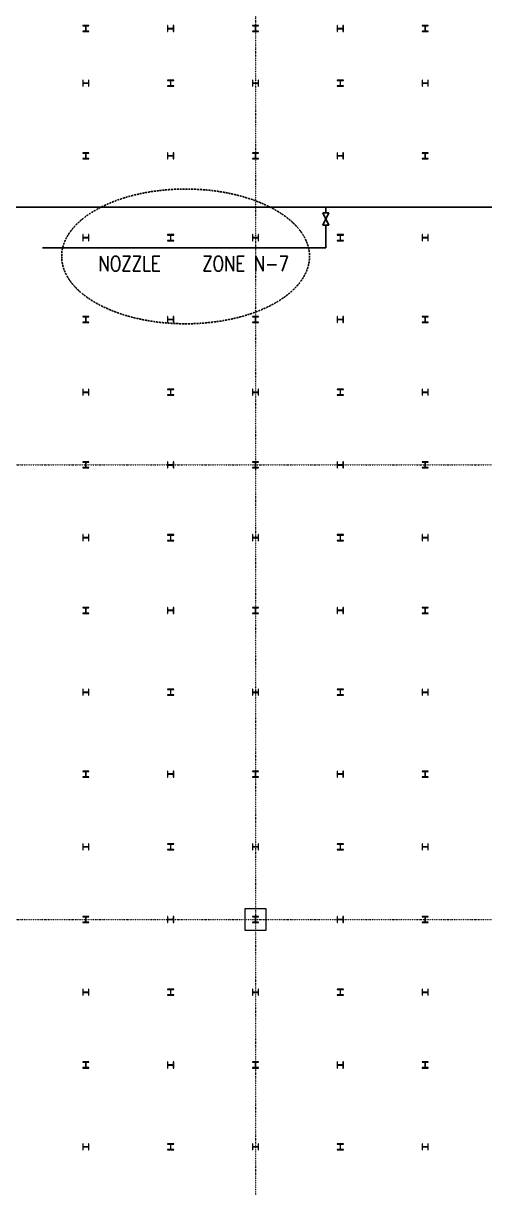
# Model space of a CAD drawing. Extents: x -32000 to 362567, y -29000 to 144214.
# Drawn here: x 111136 to 126365, y 51150 to 89575 of the extents above; entities that cross this region are included whole.
import ezdxf
from ezdxf.enums import TextEntityAlignment as Align

# ---------------------------------------------------------------- set-up
doc = ezdxf.new("R2010")
doc.units = 0
doc.header["$LTSCALE"] = 10
doc.linetypes.add('H12PL25$0$JJP_三點線', pattern=[0.9, 0.3, -0.15, 0, -0.15, 0, -0.15, 0, -0.15])
doc.linetypes.add('XFM1P20-HI FOG-200K$0$HIDDEN', pattern=[9.525, 6.35, -3.175])
for name, color, linetype in [('H12PL25$0$S-COL', 252, 'Continuous'), ('H12PL25$0$S-GRID', 252, 'Continuous'), ('XFM1P20-HI FOG-200K$0$M-CWTR-TEXT', 4, 'Continuous'), ('XFM1P20-HI FOG-200K$0$M-PIPE-CHWR20', 110, 'Continuous'), ('XFM1P20-HI FOG-200K$0$M-PIPE-FITTING', 2, 'Continuous')]:
    doc.layers.add(name, color=color, linetype=linetype)
doc.styles.add('XFM1P20-HI FOG-200K$0$12P7-XCM2P10$0$AA-TXT', font='simplex.shx', dxfattribs={"bigfont": 'china.shx'})

# ---------------------------------------------------------------- blocks, each defined once
blk = doc.blocks.new('H12PL25')
at = {"layer": 'H12PL25$0$S-COL', "lineweight": 0, "flags": 128}
for points in [[(113300, 89299.5), (113300, 89311.5), (113217, 89311.5, -0.41421356), (113204, 89324.5), (113204, 89474.5, -0.41421356), (113217, 89487.5), (113300, 89487.5), (113300, 89499.5), (113100, 89499.5), (113100, 89487.5), (113183, 89487.5, -0.41421356), (113196, 89474.5), (113196, 89324.5, -0.41421356), (113183, 89311.5), (113100, 89311.5), (113100, 89299.5)], [(116100, 89499.5), (116088, 89499.5), (116088, 89416.5, -0.41421356), (116075, 89403.5), (115925, 89403.5, -0.41421356), (115912, 89416.5), (115912, 89499.5), (115900, 89499.5), (115900, 89299.5), (115912, 89299.5), (115912, 89382.5, -0.41421356), (115925, 89395.5), (116075, 89395.5, -0.41421356), (116088, 89382.5), (116088, 89299.5), (116100, 89299.5)], [(118900, 89299.5), (118900, 89311.5), (118817, 89311.5, -0.41421356), (118804, 89324.5), (118804, 89474.5, -0.41421356), (118817, 89487.5), (118900, 89487.5), (118900, 89499.5), (118700, 89499.5), (118700, 89487.5), (118783, 89487.5, -0.41421356), (118796, 89474.5), (118796, 89324.5, -0.41421356), (118783, 89311.5), (118700, 89311.5), (118700, 89299.5)], [(121700, 89499.5), (121688, 89499.5), (121688, 89416.5, -0.41421356), (121675, 89403.5), (121525, 89403.5, -0.41421356), (121512, 89416.5), (121512, 89499.5), (121500, 89499.5), (121500, 89299.5), (121512, 89299.5), (121512, 89382.5, -0.41421356), (121525, 89395.5), (121675, 89395.5, -0.41421356), (121688, 89382.5), (121688, 89299.5), (121700, 89299.5)], [(124500, 89299.5), (124500, 89311.5), (124417, 89311.5, -0.41421356), (124404, 89324.5), (124404, 89474.5, -0.41421356), (124417, 89487.5), (124500, 89487.5), (124500, 89499.5), (124300, 89499.5), (124300, 89487.5), (124383, 89487.5, -0.41421356), (124396, 89474.5), (124396, 89324.5, -0.41421356), (124383, 89311.5), (124300, 89311.5), (124300, 89299.5)], [(113300, 87700), (113288, 87700), (113288, 87617, -0.41421356), (113275, 87604), (113125, 87604, -0.41421356), (113112, 87617), (113112, 87700), (113100, 87700), (113100, 87500), (113112, 87500), (113112, 87583, -0.41421356), (113125, 87596), (113275, 87596, -0.41421356), (113288, 87583), (113288, 87500), (113300, 87500)], [(116100, 87500), (116100, 87512), (116017, 87512, -0.41421356), (116004, 87525), (116004, 87675, -0.41421356), (116017, 87688), (116100, 87688), (116100, 87700), (115900, 87700), (115900, 87688), (115983, 87688, -0.41421356), (115996, 87675), (115996, 87525, -0.41421356), (115983, 87512), (115900, 87512), (115900, 87500)], [(118900, 87700), (118888, 87700), (118888, 87617, -0.41421356), (118875, 87604), (118725, 87604, -0.41421356), (118712, 87617), (118712, 87700), (118700, 87700), (118700, 87500), (118712, 87500), (118712, 87583, -0.41421356), (118725, 87596), (118875, 87596, -0.41421356), (118888, 87583), (118888, 87500), (118900, 87500)], [(121700, 87500), (121700, 87512), (121617, 87512, -0.41421356), (121604, 87525), (121604, 87675, -0.41421356), (121617, 87688), (121700, 87688), (121700, 87700), (121500, 87700), (121500, 87688), (121583, 87688, -0.41421356), (121596, 87675), (121596, 87525, -0.41421356), (121583, 87512), (121500, 87512), (121500, 87500)], [(124500, 87700), (124488, 87700), (124488, 87617, -0.41421356), (124475, 87604), (124325, 87604, -0.41421356), (124312, 87617), (124312, 87700), (124300, 87700), (124300, 87500), (124312, 87500), (124312, 87583, -0.41421356), (124325, 87596), (124475, 87596, -0.41421356), (124488, 87583), (124488, 87500), (124500, 87500)], [(113300, 85100), (113300, 85112), (113217, 85112, -0.41421356), (113204, 85125), (113204, 85275, -0.41421356), (113217, 85288), (113300, 85288), (113300, 85300), (113100, 85300), (113100, 85288), (113183, 85288, -0.41421356), (113196, 85275), (113196, 85125, -0.41421356), (113183, 85112), (113100, 85112), (113100, 85100)], [(116100, 85300), (116088, 85300), (116088, 85217, -0.41421356), (116075, 85204), (115925, 85204, -0.41421356), (115912, 85217), (115912, 85300), (115900, 85300), (115900, 85100), (115912, 85100), (115912, 85183, -0.41421356), (115925, 85196), (116075, 85196, -0.41421356), (116088, 85183), (116088, 85100), (116100, 85100)], [(118900, 85100), (118900, 85112), (118817, 85112, -0.41421356), (118804, 85125), (118804, 85275, -0.41421356), (118817, 85288), (118900, 85288), (118900, 85300), (118700, 85300), (118700, 85288), (118783, 85288, -0.41421356), (118796, 85275), (118796, 85125, -0.41421356), (118783, 85112), (118700, 85112), (118700, 85100)], [(121700, 85300), (121688, 85300), (121688, 85217, -0.41421356), (121675, 85204), (121525, 85204, -0.41421356), (121512, 85217), (121512, 85300), (121500, 85300), (121500, 85100), (121512, 85100), (121512, 85183, -0.41421356), (121525, 85196), (121675, 85196, -0.41421356), (121688, 85183), (121688, 85100), (121700, 85100)], [(124500, 85100), (124500, 85112), (124417, 85112, -0.41421356), (124404, 85125), (124404, 85275, -0.41421356), (124417, 85288), (124500, 85288), (124500, 85300), (124300, 85300), (124300, 85288), (124383, 85288, -0.41421356), (124396, 85275), (124396, 85125, -0.41421356), (124383, 85112), (124300, 85112), (124300, 85100)], [(113300, 82600), (113288, 82600), (113288, 82517, -0.41421356), (113275, 82504), (113125, 82504, -0.41421356), (113112, 82517), (113112, 82600), (113100, 82600), (113100, 82400), (113112, 82400), (113112, 82483, -0.41421356), (113125, 82496), (113275, 82496, -0.41421356), (113288, 82483), (113288, 82400), (113300, 82400)], [(116100, 82400), (116100, 82412), (116017, 82412, -0.41421356), (116004, 82425), (116004, 82575, -0.41421356), (116017, 82588), (116100, 82588), (116100, 82600), (115900, 82600), (115900, 82588), (115983, 82588, -0.41421356), (115996, 82575), (115996, 82425, -0.41421356), (115983, 82412), (115900, 82412), (115900, 82400)], [(118900, 82600), (118888, 82600), (118888, 82517, -0.41421356), (118875, 82504), (118725, 82504, -0.41421356), (118712, 82517), (118712, 82600), (118700, 82600), (118700, 82400), (118712, 82400), (118712, 82483, -0.41421356), (118725, 82496), (118875, 82496, -0.41421356), (118888, 82483), (118888, 82400), (118900, 82400)], [(121700, 82400), (121700, 82412), (121617, 82412, -0.41421356), (121604, 82425), (121604, 82575, -0.41421356), (121617, 82588), (121700, 82588), (121700, 82600), (121500, 82600), (121500, 82588), (121583, 82588, -0.41421356), (121596, 82575), (121596, 82425, -0.41421356), (121583, 82412), (121500, 82412), (121500, 82400)], [(124500, 82600), (124488, 82600), (124488, 82517, -0.41421356), (124475, 82504), (124325, 82504, -0.41421356), (124312, 82517), (124312, 82600), (124300, 82600), (124300, 82400), (124312, 82400), (124312, 82483, -0.41421356), (124325, 82496), (124475, 82496, -0.41421356), (124488, 82483), (124488, 82400), (124500, 82400)], [(113300, 79700), (113300, 79712), (113217, 79712, -0.41421356), (113204, 79725), (113204, 79875, -0.41421356), (113217, 79888), (113300, 79888), (113300, 79900), (113100, 79900), (113100, 79888), (113183, 79888, -0.41421356), (113196, 79875), (113196, 79725, -0.41421356), (113183, 79712), (113100, 79712), (113100, 79700)], [(116100, 79900), (116088, 79900), (116088, 79817, -0.41421356), (116075, 79804), (115925, 79804, -0.41421356), (115912, 79817), (115912, 79900), (115900, 79900), (115900, 79700), (115912, 79700), (115912, 79783, -0.41421356), (115925, 79796), (116075, 79796, -0.41421356), (116088, 79783), (116088, 79700), (116100, 79700)], [(118900, 79700), (118900, 79712), (118817, 79712, -0.41421356), (118804, 79725), (118804, 79875, -0.41421356), (118817, 79888), (118900, 79888), (118900, 79900), (118700, 79900), (118700, 79888), (118783, 79888, -0.41421356), (118796, 79875), (118796, 79725, -0.41421356), (118783, 79712), (118700, 79712), (118700, 79700)], [(121700, 79900), (121688, 79900), (121688, 79817, -0.41421356), (121675, 79804), (121525, 79804, -0.41421356), (121512, 79817), (121512, 79900), (121500, 79900), (121500, 79700), (121512, 79700), (121512, 79783, -0.41421356), (121525, 79796), (121675, 79796, -0.41421356), (121688, 79783), (121688, 79700), (121700, 79700)], [(124500, 79700), (124500, 79712), (124417, 79712, -0.41421356), (124404, 79725), (124404, 79875, -0.41421356), (124417, 79888), (124500, 79888), (124500, 79900), (124300, 79900), (124300, 79888), (124383, 79888, -0.41421356), (124396, 79875), (124396, 79725, -0.41421356), (124383, 79712), (124300, 79712), (124300, 79700)], [(113300, 77500), (113288, 77500), (113288, 77417, -0.41421356), (113275, 77404), (113125, 77404, -0.41421356), (113112, 77417), (113112, 77500), (113100, 77500), (113100, 77300), (113112, 77300), (113112, 77383, -0.41421356), (113125, 77396), (113275, 77396, -0.41421356), (113288, 77383), (113288, 77300), (113300, 77300)], [(116100, 77300), (116100, 77312), (116017, 77312, -0.41421356), (116004, 77325), (116004, 77475, -0.41421356), (116017, 77488), (116100, 77488), (116100, 77500), (115900, 77500), (115900, 77488), (115983, 77488, -0.41421356), (115996, 77475), (115996, 77325, -0.41421356), (115983, 77312), (115900, 77312), (115900, 77300)], [(118900, 77500), (118888, 77500), (118888, 77417, -0.41421356), (118875, 77404), (118725, 77404, -0.41421356), (118712, 77417), (118712, 77500), (118700, 77500), (118700, 77300), (118712, 77300), (118712, 77383, -0.41421356), (118725, 77396), (118875, 77396, -0.41421356), (118888, 77383), (118888, 77300), (118900, 77300)], [(121700, 77300), (121700, 77312), (121617, 77312, -0.41421356), (121604, 77325), (121604, 77475, -0.41421356), (121617, 77488), (121700, 77488), (121700, 77500), (121500, 77500), (121500, 77488), (121583, 77488, -0.41421356), (121596, 77475), (121596, 77325, -0.41421356), (121583, 77312), (121500, 77312), (121500, 77300)], [(124500, 77500), (124488, 77500), (124488, 77417, -0.41421356), (124475, 77404), (124325, 77404, -0.41421356), (124312, 77417), (124312, 77500), (124300, 77500), (124300, 77300), (124312, 77300), (124312, 77383, -0.41421356), (124325, 77396), (124475, 77396, -0.41421356), (124488, 77383), (124488, 77300), (124500, 77300)], [(113300, 74900), (113300, 74912), (113217, 74912, -0.41421356), (113204, 74925), (113204, 75075, -0.41421356), (113217, 75088), (113300, 75088), (113300, 75100), (113100, 75100), (113100, 75088), (113183, 75088, -0.41421356), (113196, 75075), (113196, 74925, -0.41421356), (113183, 74912), (113100, 74912), (113100, 74900)], [(116100, 75100), (116088, 75100), (116088, 75017, -0.41421356), (116075, 75004), (115925, 75004, -0.41421356), (115912, 75017), (115912, 75100), (115900, 75100), (115900, 74900), (115912, 74900), (115912, 74983, -0.41421356), (115925, 74996), (116075, 74996, -0.41421356), (116088, 74983), (116088, 74900), (116100, 74900)], [(118900, 74900), (118900, 74912), (118817, 74912, -0.41421356), (118804, 74925), (118804, 75075, -0.41421356), (118817, 75088), (118900, 75088), (118900, 75100), (118700, 75100), (118700, 75088), (118783, 75088, -0.41421356), (118796, 75075), (118796, 74925, -0.41421356), (118783, 74912), (118700, 74912), (118700, 74900)], [(121700, 75100), (121688, 75100), (121688, 75017, -0.41421356), (121675, 75004), (121525, 75004, -0.41421356), (121512, 75017), (121512, 75100), (121500, 75100), (121500, 74900), (121512, 74900), (121512, 74983, -0.41421356), (121525, 74996), (121675, 74996, -0.41421356), (121688, 74983), (121688, 74900), (121700, 74900)], [(124500, 74900), (124500, 74912), (124417, 74912, -0.41421356), (124404, 74925), (124404, 75075, -0.41421356), (124417, 75088), (124500, 75088), (124500, 75100), (124300, 75100), (124300, 75088), (124383, 75088, -0.41421356), (124396, 75075), (124396, 74925, -0.41421356), (124383, 74912), (124300, 74912), (124300, 74900)], [(113300, 72700), (113288, 72700), (113288, 72617, -0.41421356), (113275, 72604), (113125, 72604, -0.41421356), (113112, 72617), (113112, 72700), (113100, 72700), (113100, 72500), (113112, 72500), (113112, 72583, -0.41421356), (113125, 72596), (113275, 72596, -0.41421356), (113288, 72583), (113288, 72500), (113300, 72500)], [(116100, 72500), (116100, 72512), (116017, 72512, -0.41421356), (116004, 72525), (116004, 72675, -0.41421356), (116017, 72688), (116100, 72688), (116100, 72700), (115900, 72700), (115900, 72688), (115983, 72688, -0.41421356), (115996, 72675), (115996, 72525, -0.41421356), (115983, 72512), (115900, 72512), (115900, 72500)], [(118900, 72700), (118888, 72700), (118888, 72617, -0.41421356), (118875, 72604), (118725, 72604, -0.41421356), (118712, 72617), (118712, 72700), (118700, 72700), (118700, 72500), (118712, 72500), (118712, 72583, -0.41421356), (118725, 72596), (118875, 72596, -0.41421356), (118888, 72583), (118888, 72500), (118900, 72500)], [(121700, 72500), (121700, 72512), (121617, 72512, -0.41421356), (121604, 72525), (121604, 72675, -0.41421356), (121617, 72688), (121700, 72688), (121700, 72700), (121500, 72700), (121500, 72688), (121583, 72688, -0.41421356), (121596, 72675), (121596, 72525, -0.41421356), (121583, 72512), (121500, 72512), (121500, 72500)], [(124500, 72700), (124488, 72700), (124488, 72617, -0.41421356), (124475, 72604), (124325, 72604, -0.41421356), (124312, 72617), (124312, 72700), (124300, 72700), (124300, 72500), (124312, 72500), (124312, 72583, -0.41421356), (124325, 72596), (124475, 72596, -0.41421356), (124488, 72583), (124488, 72500), (124500, 72500)], [(113300, 70100), (113300, 70112), (113217, 70112, -0.41421356), (113204, 70125), (113204, 70275, -0.41421356), (113217, 70288), (113300, 70288), (113300, 70300), (113100, 70300), (113100, 70288), (113183, 70288, -0.41421356), (113196, 70275), (113196, 70125, -0.41421356), (113183, 70112), (113100, 70112), (113100, 70100)], [(116100, 70300), (116088, 70300), (116088, 70217, -0.41421356), (116075, 70204), (115925, 70204, -0.41421356), (115912, 70217), (115912, 70300), (115900, 70300), (115900, 70100), (115912, 70100), (115912, 70183, -0.41421356), (115925, 70196), (116075, 70196, -0.41421356), (116088, 70183), (116088, 70100), (116100, 70100)], [(118900, 70100), (118900, 70112), (118817, 70112, -0.41421356), (118804, 70125), (118804, 70275, -0.41421356), (118817, 70288), (118900, 70288), (118900, 70300), (118700, 70300), (118700, 70288), (118783, 70288, -0.41421356), (118796, 70275), (118796, 70125, -0.41421356), (118783, 70112), (118700, 70112), (118700, 70100)], [(121700, 70300), (121688, 70300), (121688, 70217, -0.41421356), (121675, 70204), (121525, 70204, -0.41421356), (121512, 70217), (121512, 70300), (121500, 70300), (121500, 70100), (121512, 70100), (121512, 70183, -0.41421356), (121525, 70196), (121675, 70196, -0.41421356), (121688, 70183), (121688, 70100), (121700, 70100)], [(124500, 70100), (124500, 70112), (124417, 70112, -0.41421356), (124404, 70125), (124404, 70275, -0.41421356), (124417, 70288), (124500, 70288), (124500, 70300), (124300, 70300), (124300, 70288), (124383, 70288, -0.41421356), (124396, 70275), (124396, 70125, -0.41421356), (124383, 70112), (124300, 70112), (124300, 70100)], [(113300, 67600), (113288, 67600), (113288, 67517, -0.41421356), (113275, 67504), (113125, 67504, -0.41421356), (113112, 67517), (113112, 67600), (113100, 67600), (113100, 67400), (113112, 67400), (113112, 67483, -0.41421356), (113125, 67496), (113275, 67496, -0.41421356), (113288, 67483), (113288, 67400), (113300, 67400)], [(116100, 67400), (116100, 67412), (116017, 67412, -0.41421356), (116004, 67425), (116004, 67575, -0.41421356), (116017, 67588), (116100, 67588), (116100, 67600), (115900, 67600), (115900, 67588), (115983, 67588, -0.41421356), (115996, 67575), (115996, 67425, -0.41421356), (115983, 67412), (115900, 67412), (115900, 67400)], [(118900, 67600), (118888, 67600), (118888, 67517, -0.41421356), (118875, 67504), (118725, 67504, -0.41421356), (118712, 67517), (118712, 67600), (118700, 67600), (118700, 67400), (118712, 67400), (118712, 67483, -0.41421356), (118725, 67496), (118875, 67496, -0.41421356), (118888, 67483), (118888, 67400), (118900, 67400)], [(121700, 67400), (121700, 67412), (121617, 67412, -0.41421356), (121604, 67425), (121604, 67575, -0.41421356), (121617, 67588), (121700, 67588), (121700, 67600), (121500, 67600), (121500, 67588), (121583, 67588, -0.41421356), (121596, 67575), (121596, 67425, -0.41421356), (121583, 67412), (121500, 67412), (121500, 67400)], [(124500, 67600), (124488, 67600), (124488, 67517, -0.41421356), (124475, 67504), (124325, 67504, -0.41421356), (124312, 67517), (124312, 67600), (124300, 67600), (124300, 67400), (124312, 67400), (124312, 67483, -0.41421356), (124325, 67496), (124475, 67496, -0.41421356), (124488, 67483), (124488, 67400), (124500, 67400)], [(113300, 64700), (113300, 64712), (113217, 64712, -0.41421356), (113204, 64725), (113204, 64875, -0.41421356), (113217, 64888), (113300, 64888), (113300, 64900), (113100, 64900), (113100, 64888), (113183, 64888, -0.41421356), (113196, 64875), (113196, 64725, -0.41421356), (113183, 64712), (113100, 64712), (113100, 64700)], [(116100, 64900), (116088, 64900), (116088, 64817, -0.41421356), (116075, 64804), (115925, 64804, -0.41421356), (115912, 64817), (115912, 64900), (115900, 64900), (115900, 64700), (115912, 64700), (115912, 64783, -0.41421356), (115925, 64796), (116075, 64796, -0.41421356), (116088, 64783), (116088, 64700), (116100, 64700)], [(118900, 64700), (118900, 64712), (118817, 64712, -0.41421356), (118804, 64725), (118804, 64875, -0.41421356), (118817, 64888), (118900, 64888), (118900, 64900), (118700, 64900), (118700, 64888), (118783, 64888, -0.41421356), (118796, 64875), (118796, 64725, -0.41421356), (118783, 64712), (118700, 64712), (118700, 64700)], [(121700, 64900), (121688, 64900), (121688, 64817, -0.41421356), (121675, 64804), (121525, 64804, -0.41421356), (121512, 64817), (121512, 64900), (121500, 64900), (121500, 64700), (121512, 64700), (121512, 64783, -0.41421356), (121525, 64796), (121675, 64796, -0.41421356), (121688, 64783), (121688, 64700), (121700, 64700)], [(124500, 64700), (124500, 64712), (124417, 64712, -0.41421356), (124404, 64725), (124404, 64875, -0.41421356), (124417, 64888), (124500, 64888), (124500, 64900), (124300, 64900), (124300, 64888), (124383, 64888, -0.41421356), (124396, 64875), (124396, 64725, -0.41421356), (124383, 64712), (124300, 64712), (124300, 64700)], [(113300, 62500), (113288, 62500), (113288, 62417, -0.41421356), (113275, 62404), (113125, 62404, -0.41421356), (113112, 62417), (113112, 62500), (113100, 62500), (113100, 62300), (113112, 62300), (113112, 62383, -0.41421356), (113125, 62396), (113275, 62396, -0.41421356), (113288, 62383), (113288, 62300), (113300, 62300)], [(116100, 62300), (116100, 62312), (116017, 62312, -0.41421356), (116004, 62325), (116004, 62475, -0.41421356), (116017, 62488), (116100, 62488), (116100, 62500), (115900, 62500), (115900, 62488), (115983, 62488, -0.41421356), (115996, 62475), (115996, 62325, -0.41421356), (115983, 62312), (115900, 62312), (115900, 62300)], [(118900, 62500), (118888, 62500), (118888, 62417, -0.41421356), (118875, 62404), (118725, 62404, -0.41421356), (118712, 62417), (118712, 62500), (118700, 62500), (118700, 62300), (118712, 62300), (118712, 62383, -0.41421356), (118725, 62396), (118875, 62396, -0.41421356), (118888, 62383), (118888, 62300), (118900, 62300)], [(121700, 62300), (121700, 62312), (121617, 62312, -0.41421356), (121604, 62325), (121604, 62475, -0.41421356), (121617, 62488), (121700, 62488), (121700, 62500), (121500, 62500), (121500, 62488), (121583, 62488, -0.41421356), (121596, 62475), (121596, 62325, -0.41421356), (121583, 62312), (121500, 62312), (121500, 62300)], [(124500, 62500), (124488, 62500), (124488, 62417, -0.41421356), (124475, 62404), (124325, 62404, -0.41421356), (124312, 62417), (124312, 62500), (124300, 62500), (124300, 62300), (124312, 62300), (124312, 62383, -0.41421356), (124325, 62396), (124475, 62396, -0.41421356), (124488, 62383), (124488, 62300), (124500, 62300)], [(113300, 59900), (113300, 59912), (113217, 59912, -0.41421356), (113204, 59925), (113204, 60075, -0.41421356), (113217, 60088), (113300, 60088), (113300, 60100), (113100, 60100), (113100, 60088), (113183, 60088, -0.41421356), (113196, 60075), (113196, 59925, -0.41421356), (113183, 59912), (113100, 59912), (113100, 59900)], [(116100, 60100), (116088, 60100), (116088, 60017, -0.41421356), (116075, 60004), (115925, 60004, -0.41421356), (115912, 60017), (115912, 60100), (115900, 60100), (115900, 59900), (115912, 59900), (115912, 59983, -0.41421356), (115925, 59996), (116075, 59996, -0.41421356), (116088, 59983), (116088, 59900), (116100, 59900)], [(118900, 59900), (118900, 59912), (118817, 59912, -0.41421356), (118804, 59925), (118804, 60075, -0.41421356), (118817, 60088), (118900, 60088), (118900, 60100), (118700, 60100), (118700, 60088), (118783, 60088, -0.41421356), (118796, 60075), (118796, 59925, -0.41421356), (118783, 59912), (118700, 59912), (118700, 59900)], [(121700, 60100), (121688, 60100), (121688, 60017, -0.41421356), (121675, 60004), (121525, 60004, -0.41421356), (121512, 60017), (121512, 60100), (121500, 60100), (121500, 59900), (121512, 59900), (121512, 59983, -0.41421356), (121525, 59996), (121675, 59996, -0.41421356), (121688, 59983), (121688, 59900), (121700, 59900)], [(124500, 59900), (124500, 59912), (124417, 59912, -0.41421356), (124404, 59925), (124404, 60075, -0.41421356), (124417, 60088), (124500, 60088), (124500, 60100), (124300, 60100), (124300, 60088), (124383, 60088, -0.41421356), (124396, 60075), (124396, 59925, -0.41421356), (124383, 59912), (124300, 59912), (124300, 59900)], [(113300, 57700), (113288, 57700), (113288, 57617, -0.41421356), (113275, 57604), (113125, 57604, -0.41421356), (113112, 57617), (113112, 57700), (113100, 57700), (113100, 57500), (113112, 57500), (113112, 57583, -0.41421356), (113125, 57596), (113275, 57596, -0.41421356), (113288, 57583), (113288, 57500), (113300, 57500)], [(116100, 57500), (116100, 57512), (116017, 57512, -0.41421356), (116004, 57525), (116004, 57675, -0.41421356), (116017, 57688), (116100, 57688), (116100, 57700), (115900, 57700), (115900, 57688), (115983, 57688, -0.41421356), (115996, 57675), (115996, 57525, -0.41421356), (115983, 57512), (115900, 57512), (115900, 57500)], [(118900, 57700), (118888, 57700), (118888, 57617, -0.41421356), (118875, 57604), (118725, 57604, -0.41421356), (118712, 57617), (118712, 57700), (118700, 57700), (118700, 57500), (118712, 57500), (118712, 57583, -0.41421356), (118725, 57596), (118875, 57596, -0.41421356), (118888, 57583), (118888, 57500), (118900, 57500)], [(121700, 57500), (121700, 57512), (121617, 57512, -0.41421356), (121604, 57525), (121604, 57675, -0.41421356), (121617, 57688), (121700, 57688), (121700, 57700), (121500, 57700), (121500, 57688), (121583, 57688, -0.41421356), (121596, 57675), (121596, 57525, -0.41421356), (121583, 57512), (121500, 57512), (121500, 57500)], [(124500, 57700), (124488, 57700), (124488, 57617, -0.41421356), (124475, 57604), (124325, 57604, -0.41421356), (124312, 57617), (124312, 57700), (124300, 57700), (124300, 57500), (124312, 57500), (124312, 57583, -0.41421356), (124325, 57596), (124475, 57596, -0.41421356), (124488, 57583), (124488, 57500), (124500, 57500)], [(113300, 55100), (113300, 55112), (113217, 55112, -0.41421356), (113204, 55125), (113204, 55275, -0.41421356), (113217, 55288), (113300, 55288), (113300, 55300), (113100, 55300), (113100, 55288), (113183, 55288, -0.41421356), (113196, 55275), (113196, 55125, -0.41421356), (113183, 55112), (113100, 55112), (113100, 55100)], [(116100, 55300), (116088, 55300), (116088, 55217, -0.41421356), (116075, 55204), (115925, 55204, -0.41421356), (115912, 55217), (115912, 55300), (115900, 55300), (115900, 55100), (115912, 55100), (115912, 55183, -0.41421356), (115925, 55196), (116075, 55196, -0.41421356), (116088, 55183), (116088, 55100), (116100, 55100)], [(118900, 55100), (118900, 55112), (118817, 55112, -0.41421356), (118804, 55125), (118804, 55275, -0.41421356), (118817, 55288), (118900, 55288), (118900, 55300), (118700, 55300), (118700, 55288), (118783, 55288, -0.41421356), (118796, 55275), (118796, 55125, -0.41421356), (118783, 55112), (118700, 55112), (118700, 55100)], [(121700, 55300), (121688, 55300), (121688, 55217, -0.41421356), (121675, 55204), (121525, 55204, -0.41421356), (121512, 55217), (121512, 55300), (121500, 55300), (121500, 55100), (121512, 55100), (121512, 55183, -0.41421356), (121525, 55196), (121675, 55196, -0.41421356), (121688, 55183), (121688, 55100), (121700, 55100)], [(124500, 55100), (124500, 55112), (124417, 55112, -0.41421356), (124404, 55125), (124404, 55275, -0.41421356), (124417, 55288), (124500, 55288), (124500, 55300), (124300, 55300), (124300, 55288), (124383, 55288, -0.41421356), (124396, 55275), (124396, 55125, -0.41421356), (124383, 55112), (124300, 55112), (124300, 55100)], [(113300, 52600), (113288, 52600), (113288, 52517, -0.41421356), (113275, 52504), (113125, 52504, -0.41421356), (113112, 52517), (113112, 52600), (113100, 52600), (113100, 52400), (113112, 52400), (113112, 52483, -0.41421356), (113125, 52496), (113275, 52496, -0.41421356), (113288, 52483), (113288, 52400), (113300, 52400)], [(116100, 52400), (116100, 52412), (116017, 52412, -0.41421356), (116004, 52425), (116004, 52575, -0.41421356), (116017, 52588), (116100, 52588), (116100, 52600), (115900, 52600), (115900, 52588), (115983, 52588, -0.41421356), (115996, 52575), (115996, 52425, -0.41421356), (115983, 52412), (115900, 52412), (115900, 52400)], [(118900, 52600), (118888, 52600), (118888, 52517, -0.41421356), (118875, 52504), (118725, 52504, -0.41421356), (118712, 52517), (118712, 52600), (118700, 52600), (118700, 52400), (118712, 52400), (118712, 52483, -0.41421356), (118725, 52496), (118875, 52496, -0.41421356), (118888, 52483), (118888, 52400), (118900, 52400)], [(121700, 52400), (121700, 52412), (121617, 52412, -0.41421356), (121604, 52425), (121604, 52575, -0.41421356), (121617, 52588), (121700, 52588), (121700, 52600), (121500, 52600), (121500, 52588), (121583, 52588, -0.41421356), (121596, 52575), (121596, 52425, -0.41421356), (121583, 52412), (121500, 52412), (121500, 52400)], [(124500, 52600), (124488, 52600), (124488, 52517, -0.41421356), (124475, 52504), (124325, 52504, -0.41421356), (124312, 52517), (124312, 52600), (124300, 52600), (124300, 52400), (124312, 52400), (124312, 52483, -0.41421356), (124325, 52496), (124475, 52496, -0.41421356), (124488, 52483), (124488, 52400), (124500, 52400)]]:
    blk.add_lwpolyline(points, format="xyb", close=True, dxfattribs=at)
blk.add_lwpolyline([(118450, 59650), (119150, 59650), (119150, 60350), (118450, 60350)], close=True, dxfattribs=at)
at = {"layer": 'H12PL25$0$S-GRID', "linetype": 'H12PL25$0$JJP_三點線', "lineweight": 0}
for p, q in [((118800, 128250), (118800, -28000)), ((-29000, 75000), (289600, 75000)), ((-29000, 60000), (289600, 60000))]:
    blk.add_line(p, q, dxfattribs=at)
blk = doc.blocks.new('XFM1P20-HI FOG-200K$0$A$Ce98573ec')
at = {"layer": 'XFM1P20-HI FOG-200K$0$M-PIPE-FITTING', "ltscale": 0.1}
for p, q in [((2, 0), (0, 4)), ((0, 0), (2, 4)), ((0, 4), (2, 4)), ((0, 0), (2, 0))]:
    blk.add_line(p, q, dxfattribs=at)
blk = doc.blocks.new('XFM1P20-HI FOG-200K')
at = {"layer": 'XFM1P20-HI FOG-200K$0$M-PIPE-CHWR20'}
for p, q in [((175590, 83510), (20101, 83510)), ((121118, 83510), (121118, 83317)), ((121118, 82917), (121118, 82160)), ((121118, 82160), (111773, 82160))]:
    blk.add_line(p, q, dxfattribs=at)
at = {"layer": 'XFM1P20-HI FOG-200K$0$M-PIPE-CHWR20', "color": 1, "linetype": 'XFM1P20-HI FOG-200K$0$HIDDEN', "extrusion": (0, 0, -1)}
blk.add_ellipse((116493, 81882), major_axis=(-4090, 0), ratio=0.543579, dxfattribs=at)
at = {"xscale": -100, "yscale": 100, "zscale": 100}
blk.add_blockref('XFM1P20-HI FOG-200K$0$A$Ce98573ec', (121218, 82917), dxfattribs=at)
at = {"layer": 'XFM1P20-HI FOG-200K$0$M-CWTR-TEXT', "style": 'XFM1P20-HI FOG-200K$0$12P7-XCM2P10$0$AA-TXT', "width": 0.8}
for s, p in [('NOZZLE', (113617, 81641)), ('ZONE N-7', (117043, 81641))]:
    blk.add_text(s, height=500, dxfattribs=at).set_placement(p, align=Align.MIDDLE_LEFT)

msp = doc.modelspace()

# ---------------------------------------------------------------- block references
msp.add_blockref('H12PL25', (0, 0))

# ---------------------------------------------------------------- next in the draw order: block references
msp.add_blockref('XFM1P20-HI FOG-200K', (0, 0))

doc.saveas('drawing.dxf')
